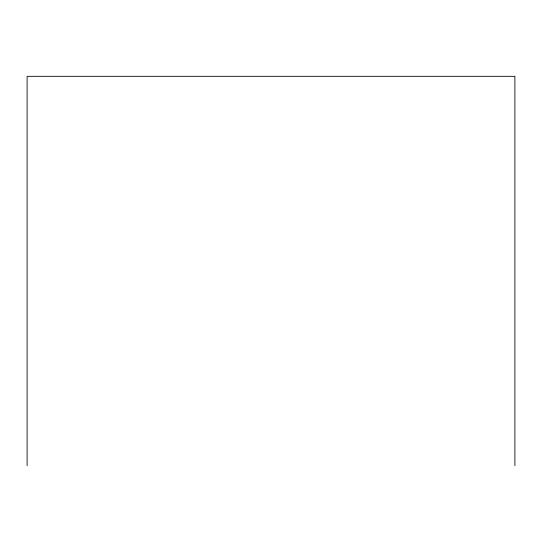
<?xml version="1.0" encoding="UTF-8"?>
<svg xmlns="http://www.w3.org/2000/svg" width="542" height="542" viewBox="0 0 542 542"><rect width="100%" height="100%" fill="white"/><g stroke="black" fill="none" stroke-linecap="round" stroke-linejoin="round"><path stroke-width="0.81" d="M514.9 465.673L514.9 76.327L27.1 76.327L27.1 465.673"/></g></svg>
